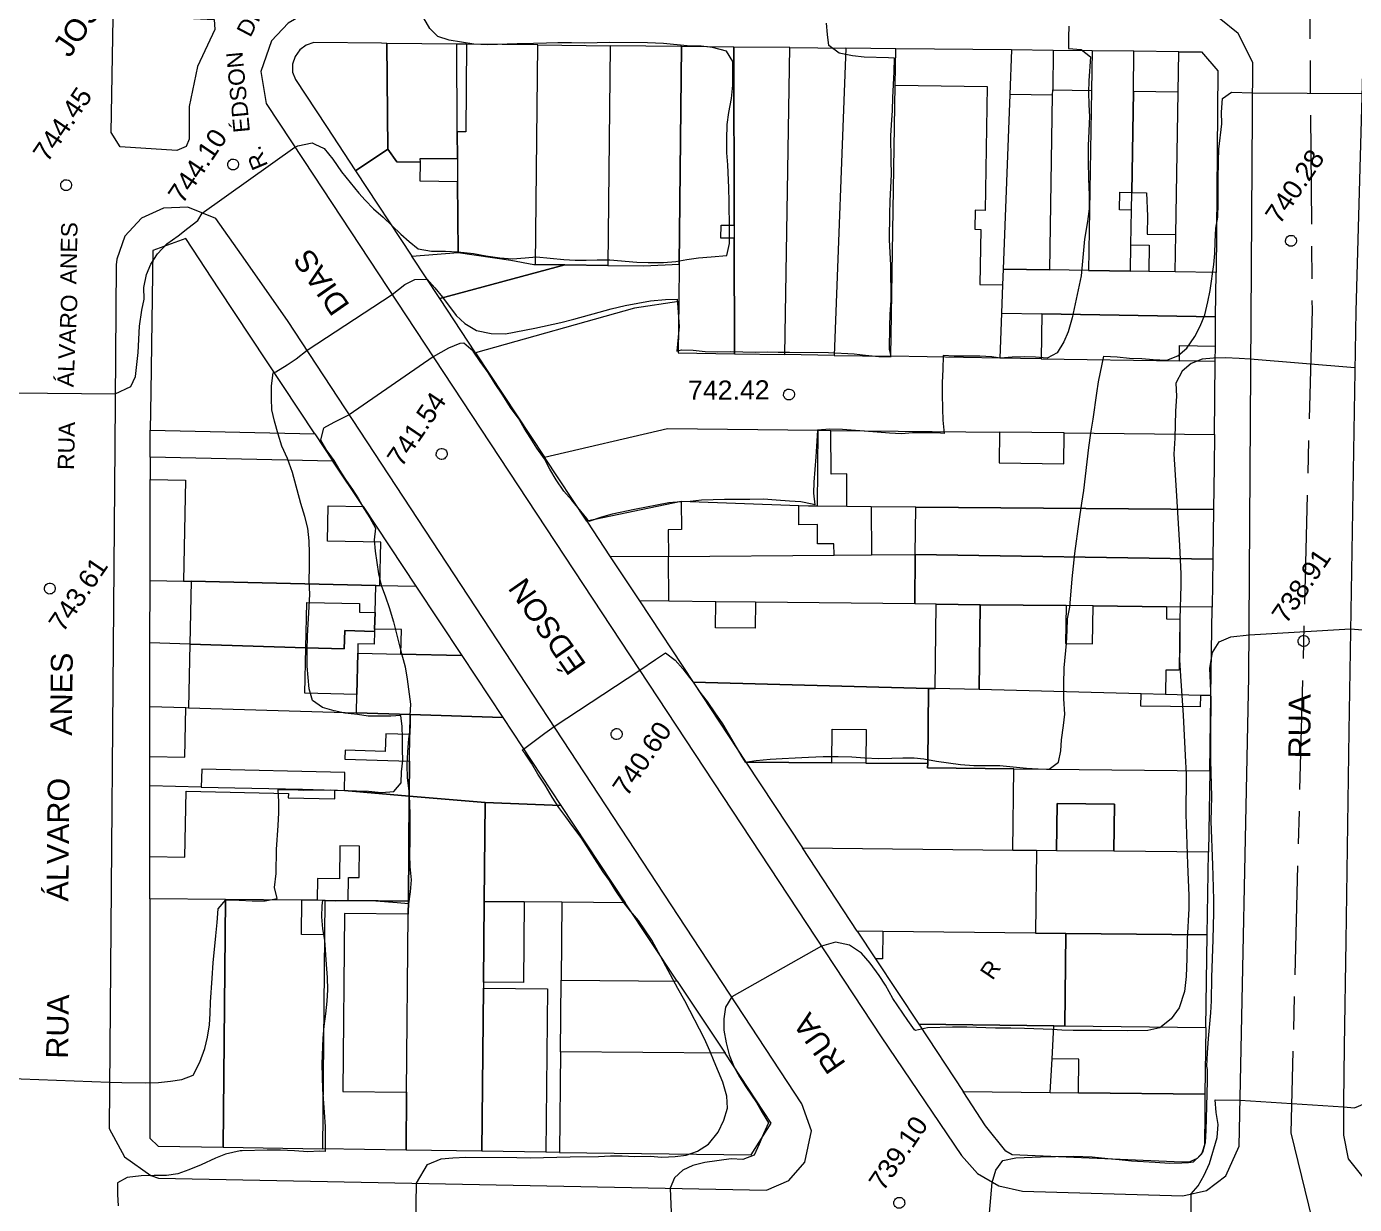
# Model space of a CAD drawing. Header units: metres. Extents: x 7 to 327053, y 40 to 7393807.
# Drawn here: x 325823.6 to 325945.3, y 7393026.6 to 7393134.6 of the extents above; entities that cross this region are included whole.
import ezdxf
from ezdxf.enums import TextEntityAlignment as Align

# ---------------------------------------------------------------- set-up
doc = ezdxf.new("R2010")
doc.units = ezdxf.units.M
doc.linetypes.add('T09', pattern=[17, 10, -2, 3, -2])
doc.layers.get('0').update_dxf_attribs({"lineweight": 18})
for name, color, linetype, lineweight in [('100_SIST_VIARIO_MEIO_FIO', 1, 'Continuous', 18), ('106_PRACAS_PARQUES_TOP', 7, 'Continuous', 18), ('160_P_SIMP_ASF_TOP', 7, 'Continuous', 18), ('206_MURO_E_MURO_ARRIMO', 7, 'Continuous', 18), ('214_PROJ_BEIRAL_EDIF', 10, 'Continuous', 18), ('228_CONST_FUND_RUINA_E_TOP', 10, 'Continuous', 18), ('508_LM_SETOR_FISCAL', 136, 'T09', 18), ('600_CURVA_MESTRA', 14, 'Continuous', 18), ('604_CURVA_INTERM', 7, 'Continuous', 18), ('606_PTO_COTADO', 7, 'Continuous', 18), ('608_PTO_COTADO_INTERVIA', 1, 'Continuous', 18)]:
    doc.layers.add(name, color=color, linetype=linetype, lineweight=lineweight)
doc.styles.add('Style-Arial', font='arial.ttf', dxfattribs={"height": 1.75})

# ---------------------------------------------------------------- blocks, each defined once
blk = doc.blocks.new('SP09')
at = {"color": 0, "linetype": 'Continuous'}
blk.add_lwpolyline([(-0.03, -0.51), (-0.14, -0.49), (-0.24, -0.46), (-0.31, -0.42), (-0.35, -0.39), (-0.42, -0.31), (-0.47, -0.24), (-0.51, -0.15), (-0.52, -0.09), (-0.52, 0.03), (-0.51, 0.11), (-0.48, 0.2), (-0.44, 0.27), (-0.4, 0.33), (-0.32, 0.39), (-0.23, 0.44), (-0.15, 0.48), (-0.1, 0.48), (-0.03, 0.48), (0.08, 0.48), (0.19, 0.44), (0.27, 0.4), (0.35, 0.32), (0.41, 0.23), (0.46, 0.11), (0.48, 0.03), (0.48, -0.03), (0.47, -0.08), (0.44, -0.21), (0.38, -0.3), (0.31, -0.38), (0.23, -0.44), (0.1, -0.49), (0.02, -0.51)], close=True, dxfattribs=at)
blk = doc.blocks.new('SP10')
at = {"color": 0, "linetype": 'Continuous'}
blk.add_lwpolyline([(-0.03, -0.51), (-0.14, -0.49), (-0.24, -0.46), (-0.31, -0.42), (-0.35, -0.39), (-0.42, -0.31), (-0.47, -0.24), (-0.51, -0.15), (-0.52, -0.09), (-0.52, 0.03), (-0.51, 0.11), (-0.48, 0.2), (-0.44, 0.27), (-0.4, 0.33), (-0.32, 0.39), (-0.23, 0.44), (-0.15, 0.48), (-0.1, 0.48), (-0.03, 0.48), (0.08, 0.48), (0.19, 0.44), (0.27, 0.4), (0.35, 0.32), (0.41, 0.23), (0.46, 0.11), (0.48, 0.03), (0.48, -0.03), (0.47, -0.08), (0.44, -0.21), (0.38, -0.3), (0.31, -0.38), (0.23, -0.44), (0.1, -0.49), (0.02, -0.51)], close=True, dxfattribs=at)

msp = doc.modelspace()

# ---------------------------------------------------------------- linework, layer by layer
at = {"layer": '100_SIST_VIARIO_MEIO_FIO'}
for points in [[(325858.524, 7393136.69), (325851.669, 7393136.728), (325849.53, 7393136.045), (325847.582, 7393134.901), (325846.036, 7393133.283), (325845.075, 7393130.474), (325845.564, 7393127.548), (325849.011, 7393122.315)], [(325909.307, 7393031.099), (325910.78, 7393029.439), (325912.711, 7393028.307), (325914.899, 7393027.832), (325929.595, 7393027.406), (325931.774, 7393027.89), (325933.552, 7393029.24), (325934.757, 7393031.942), (325935.647, 7393074.992), (325935.998, 7393131.31), (325934.681, 7393133.968), (325932.936, 7393135.363), (325930.801, 7393136.023), (325894.37, 7393136.493), (325858.524, 7393136.69)], [(325950.057, 7393135.542), (325947.572, 7393133.979), (325946.09, 7393131.449), (325945.455, 7393108.517), (325944.816, 7393069.995), (325944.527, 7393050.731), (325944.383, 7393041.099), (325944.326, 7393035.913), (325944.337, 7393032.948), (325944.761, 7393030.782), (325946.573, 7393028.483), (325949.303, 7393027.454), (326049.36, 7393026.983), (326101.988, 7393026.778), (326153.839, 7393026.804), (326154.578, 7393026.815), (326156.711, 7393027.004), (326158.59, 7393028.195), (326159.706, 7393030.123), (326160.859, 7393104.738), (326160.981, 7393118.077)], [(325849.011, 7393122.315), (325901.937, 7393041.99), (325909.307, 7393031.099)], [(325843.28, 7393113.654), (325840.929, 7393116.988), (325838.385, 7393118.024), (325836.153, 7393117.955), (325834.123, 7393117.025), (325832.612, 7393115.378), (325831.858, 7393113.274), (325831.807, 7393112.749)], [(325831.668, 7393096.107), (325831.148, 7393033.579), (325832.563, 7393030.966), (325834.989, 7393029.254), (325835.698, 7393029.013), (325891.414, 7393027.917), (325893.463, 7393028.799), (325894.94, 7393030.471), (325895.558, 7393033.363), (325894.67, 7393035.843), (325847.521, 7393107.64), (325843.28, 7393113.654)], [(325831.807, 7393112.749), (325831.668, 7393096.107)]]:
    msp.add_lwpolyline(points, dxfattribs=at)
msp.add_lwpolyline([(325831.951, 7393135.676), (325840.774, 7393135.259), (325840.841, 7393134.341), (325839.272, 7393130.944), (325838.507, 7393127.282), (325838.5, 7393124.286), (325838.216, 7393123.608), (325837.373, 7393123.247), (325832.18, 7393123.572), (325831.345, 7393124.876), (325831.535, 7393135.37)], close=True, dxfattribs=at)
at = {"layer": '206_MURO_E_MURO_ARRIMO'}
for p, q in [((325863.937, 7393132.982), (325863.027, 7393132.991)), ((325913.873, 7393132.451), (325903.273, 7393132.564)), ((325917.722, 7393132.41), (325913.873, 7393132.451)), ((325921.282, 7393132.372), (325917.722, 7393132.41)), ((325929.23, 7393132.288), (325925.117, 7393132.332)), ((325932.563, 7393103.891), (325932.576, 7393105.305)), ((325864.758, 7393104.696), (325871.083, 7393095.109)), ((325932.5, 7393097.197), (325932.563, 7393103.891)), ((325834.908, 7393083.82), (325834.914, 7393093.075)), ((325854.438, 7393090.597), (325859.276, 7393083.289)), ((325874.948, 7393089.25), (325877.105, 7393085.981)), ((325877.105, 7393085.981), (325879.776, 7393081.933)), ((325834.904, 7393078.087), (325834.908, 7393083.82)), ((325932.163, 7393073.257), (325932.282, 7393081.364)), ((325834.901, 7393072.261), (325834.904, 7393078.087)), ((325834.898, 7393067.68), (325834.901, 7393072.261)), ((325834.892, 7393058.507), (325834.896, 7393064.978)), ((325899.743, 7393051.668), (325901.413, 7393049.138)), ((325872.457, 7393031.382), (325871.2, 7393031.401))]:
    msp.add_line(p, q, dxfattribs=at)
for points in [[(325913.873, 7393132.451), (325913.721, 7393128.358)], [(325917.722, 7393132.41), (325917.663, 7393128.786)], [(325924.881, 7393117.768), (325924.908, 7393119.389)], [(325916.616, 7393104.148), (325912.829, 7393104.209)], [(325932.563, 7393103.891), (325929.28, 7393103.944)], [(325896.147, 7393097.591), (325897.322, 7393097.579)], [(325898.805, 7393090.593), (325896.072, 7393090.616)], [(325882.443, 7393086.024), (325877.105, 7393085.981)], [(325834.908, 7393083.82), (325837.969, 7393083.753)], [(325838.564, 7393077.973), (325834.904, 7393078.087)], [(325931.201, 7393073.282), (325928.002, 7393073.364)], [(325834.901, 7393072.261), (325838.197, 7393072.158)], [(325839.611, 7393064.875), (325848.885, 7393064.673), (325851.853, 7393064.58)], [(325850.968, 7393054.486), (325850.234, 7393054.493)]]:
    msp.add_lwpolyline(points, dxfattribs=at)
at = {"layer": '214_PROJ_BEIRAL_EDIF'}
for points in [[(325856.124, 7393133.064), (325849.937, 7393133.13), (325849.226, 7393132.891), (325848.64, 7393132.454), (325848.21, 7393131.858), (325847.977, 7393131.157), (325847.963, 7393130.42), (325848.23, 7393129.748), (325851.076, 7393125.435)], [(325853.753, 7393121.376), (325856.704, 7393123.35), (325856.605, 7393133.059), (325856.124, 7393133.064)], [(325851.076, 7393125.435), (325853.753, 7393121.376)], [(325841.228, 7393110.554), (325838.178, 7393115.162), (325835.154, 7393114.066), (325834.967, 7393101.092)], [(325834.917, 7393097.601), (325850.02, 7393097.271), (325841.228, 7393110.554)], [(325834.967, 7393101.092), (325834.917, 7393097.601)]]:
    msp.add_lwpolyline(points, dxfattribs=at)
for points in [[(325863.097, 7393122.507), (325863.081, 7393124.942), (325863.027, 7393132.991), (325856.605, 7393133.059), (325856.704, 7393123.35), (325857.531, 7393122.204), (325859.691, 7393122.157), (325859.661, 7393122.496)], [(325863.154, 7393113.88), (325867.996, 7393113.178), (325870.095, 7393112.777), (325870.243, 7393112.775), (325870.462, 7393132.912), (325863.937, 7393132.982), (325863.849, 7393124.933), (325863.081, 7393124.942), (325863.097, 7393122.507), (325863.111, 7393120.377)], [(325872.922, 7393112.745), (325870.243, 7393112.775), (325870.462, 7393132.912), (325877.096, 7393132.842), (325876.878, 7393112.701)], [(325883.424, 7393112.823), (325883.64, 7393132.772), (325877.096, 7393132.842), (325876.878, 7393112.701), (325880.183, 7393112.663)], [(325888.462, 7393116.385), (325888.429, 7393132.721), (325883.64, 7393132.772), (325883.424, 7393112.823), (325883.386, 7393109.378), (325883.335, 7393104.686), (325888.486, 7393104.602), (325888.464, 7393115.192), (325887.244, 7393115.205), (325887.257, 7393116.398)], [(325888.462, 7393116.385), (325888.464, 7393115.192), (325888.486, 7393104.602), (325893.118, 7393104.528), (325893.572, 7393132.667), (325888.429, 7393132.721)], [(325893.118, 7393104.528), (325893.572, 7393132.667), (325898.7, 7393132.612), (325897.623, 7393104.455)], [(325903.22, 7393129.238), (325903.273, 7393132.564), (325898.7, 7393132.612), (325897.623, 7393104.455), (325902.818, 7393104.371)], [(325921.224, 7393128.729), (325920.957, 7393112.233), (325924.791, 7393112.171), (325924.83, 7393114.596), (325924.881, 7393117.768), (325923.787, 7393117.786), (325923.813, 7393119.407), (325924.908, 7393119.389), (325925.057, 7393128.638), (325925.117, 7393132.332), (325921.282, 7393132.372)], [(325928.959, 7393115.524), (325929.17, 7393128.571), (325929.23, 7393132.288), (325931.316, 7393132.266), (325932.813, 7393130.553), (325932.639, 7393112.044), (325928.904, 7393112.105)], [(325903.22, 7393129.238), (325911.651, 7393129.102), (325911.468, 7393117.746), (325910.568, 7393117.761), (325910.54, 7393116.015), (325911.08, 7393116.006), (325910.998, 7393110.943), (325913.076, 7393110.909), (325912.98, 7393108.314), (325912.829, 7393104.209), (325902.818, 7393104.371)], [(325917.655, 7393128.294), (325917.663, 7393128.786), (325921.224, 7393128.729), (325920.957, 7393112.233), (325917.397, 7393112.29)], [(325924.908, 7393119.389), (325926.261, 7393119.368), (325926.36, 7393117.214), (325926.334, 7393115.566), (325928.959, 7393115.524), (325929.17, 7393128.571), (325925.057, 7393128.638)], [(325913.13, 7393112.359), (325917.397, 7393112.29), (325917.655, 7393128.294), (325913.721, 7393128.358)], [(325863.111, 7393120.377), (325859.672, 7393120.414), (325859.691, 7393122.157), (325857.531, 7393122.204), (325856.704, 7393123.35), (325853.753, 7393121.376), (325858.92, 7393113.544), (325863.154, 7393113.88)], [(325870.243, 7393112.775), (325872.922, 7393112.745), (325861.477, 7393109.669), (325858.92, 7393113.544), (325863.154, 7393113.88), (325867.996, 7393113.178), (325870.095, 7393112.777)], [(325926.471, 7393112.144), (325924.791, 7393112.171), (325924.83, 7393114.596), (325926.51, 7393114.569)], [(325864.758, 7393104.696), (325861.477, 7393109.669), (325872.922, 7393112.745), (325876.878, 7393112.701), (325880.183, 7393112.663), (325883.424, 7393112.823), (325883.386, 7393109.378), (325879.331, 7393108.766)], [(325916.682, 7393108.254), (325932.601, 7393107.997), (325932.639, 7393112.044), (325928.904, 7393112.105), (325926.471, 7393112.144), (325924.791, 7393112.171), (325920.957, 7393112.233), (325917.397, 7393112.29), (325913.13, 7393112.359), (325913.076, 7393110.909), (325912.98, 7393108.314)], [(325929.28, 7393103.944), (325929.303, 7393105.357), (325932.576, 7393105.305), (325932.601, 7393107.997), (325916.682, 7393108.254), (325916.616, 7393104.148)], [(325851.682, 7393094.76), (325834.915, 7393095.126), (325834.917, 7393097.601), (325850.02, 7393097.271)], [(325894.378, 7393090.656), (325883.601, 7393091.059), (325874.948, 7393089.25), (325871.083, 7393095.109), (325882.354, 7393097.741), (325896.147, 7393097.591), (325896.072, 7393090.616), (325895.27, 7393090.623)], [(325918.73, 7393097.347), (325932.5, 7393097.197), (325932.472, 7393094.265), (325932.414, 7393090.308), (325905.11, 7393090.539), (325901.01, 7393090.574), (325898.805, 7393090.593), (325898.781, 7393093.585), (325897.354, 7393093.573), (325897.322, 7393097.579), (325912.787, 7393097.411), (325912.756, 7393094.586), (325918.699, 7393094.521)], [(325918.73, 7393097.347), (325912.787, 7393097.411), (325912.756, 7393094.586), (325918.699, 7393094.521)], [(325855.623, 7393083.368), (325855.988, 7393083.36), (325856.075, 7393087.325), (325851.179, 7393087.431), (325851.25, 7393090.667), (325854.438, 7393090.597), (325851.682, 7393094.76), (325834.915, 7393095.126), (325834.914, 7393093.075), (325838.171, 7393093.004), (325837.969, 7393083.753), (325838.69, 7393083.738)], [(325894.378, 7393090.656), (325883.601, 7393091.059), (325883.622, 7393088.477), (325882.424, 7393088.467), (325882.443, 7393086.024), (325897.614, 7393086.145), (325897.605, 7393087.182), (325896.105, 7393087.17), (325896.091, 7393088.931), (325894.392, 7393088.917)], [(325905.063, 7393086.205), (325905.11, 7393090.539), (325901.01, 7393090.574), (325901.045, 7393086.173)], [(325932.347, 7393085.764), (325905.063, 7393086.205), (325905.11, 7393090.539), (325932.414, 7393090.308)], [(325890.405, 7393081.818), (325886.786, 7393081.857), (325882.476, 7393081.904), (325882.443, 7393086.024), (325897.614, 7393086.145), (325901.045, 7393086.173), (325905.063, 7393086.205), (325905.013, 7393081.659)], [(325928.103, 7393081.409), (325921.361, 7393081.482), (325918.888, 7393081.509), (325911.002, 7393081.594), (325906.986, 7393081.638), (325905.013, 7393081.659), (325905.063, 7393086.205), (325932.347, 7393085.764), (325932.282, 7393081.364)], [(325855.623, 7393083.368), (325838.69, 7393083.738), (325838.564, 7393077.973), (325849.206, 7393077.643), (325849.296, 7393081.8), (325854.126, 7393081.694), (325854.109, 7393080.915), (325855.546, 7393080.883)], [(325855.623, 7393083.368), (325855.988, 7393083.36), (325859.276, 7393083.289), (325863.483, 7393076.932), (325857.901, 7393077.054), (325857.95, 7393079.305), (325855.498, 7393079.359), (325855.546, 7393080.883)], [(325855.546, 7393080.883), (325855.498, 7393079.359), (325855.492, 7393079.145), (325852.769, 7393079.23), (325852.716, 7393077.534), (325849.206, 7393077.643), (325849.296, 7393081.8), (325854.126, 7393081.694), (325854.109, 7393080.915)], [(325890.405, 7393081.818), (325890.379, 7393079.438), (325886.76, 7393079.477), (325886.786, 7393081.857), (325882.476, 7393081.904), (325879.776, 7393081.933), (325884.694, 7393074.479), (325906.278, 7393073.923), (325906.902, 7393073.907), (325906.986, 7393081.638), (325905.013, 7393081.659)], [(325906.902, 7393073.907), (325906.986, 7393081.638), (325911.002, 7393081.594), (325910.918, 7393073.804)], [(325921.361, 7393081.482), (325928.103, 7393081.409), (325928.091, 7393080.289), (325929.31, 7393080.276), (325929.26, 7393075.581), (325928.027, 7393075.594), (325928.002, 7393073.364), (325925.762, 7393073.422), (325910.918, 7393073.804), (325911.002, 7393081.594), (325918.888, 7393081.509), (325918.851, 7393078.032), (325921.323, 7393078.005)], [(325853.953, 7393077.14), (325853.87, 7393073.366), (325849.115, 7393073.47), (325849.206, 7393077.643), (325852.716, 7393077.534), (325852.769, 7393079.23), (325855.492, 7393079.145), (325855.466, 7393077.968), (325853.971, 7393078)], [(325838.437, 7393072.151), (325853.833, 7393071.673), (325853.87, 7393073.366), (325849.115, 7393073.47), (325849.206, 7393077.643), (325838.564, 7393077.973)], [(325853.87, 7393073.366), (325853.953, 7393077.14), (325857.901, 7393077.054), (325863.483, 7393076.932), (325867.24, 7393071.256), (325858.749, 7393071.52), (325853.833, 7393071.673)], [(325897.416, 7393067.103), (325897.449, 7393070.19), (325900.558, 7393070.156), (325900.525, 7393067.079), (325906.203, 7393067.034), (325906.278, 7393073.923), (325884.694, 7393074.479), (325889.518, 7393067.166)], [(325931.201, 7393073.282), (325931.189, 7393072.219), (325925.75, 7393072.278), (325925.762, 7393073.422), (325910.918, 7393073.804), (325906.902, 7393073.907), (325906.278, 7393073.923), (325906.203, 7393067.034), (325906.199, 7393066.636), (325914.098, 7393066.55), (325932.061, 7393066.356), (325932.163, 7393073.257)], [(325858.68, 7393064.046), (325852.727, 7393064.553), (325852.764, 7393066.222), (325839.647, 7393066.508), (325839.611, 7393064.875), (325834.896, 7393064.978), (325834.898, 7393067.68), (325838.098, 7393067.61), (325838.197, 7393072.158), (325838.437, 7393072.151), (325853.833, 7393071.673), (325858.749, 7393071.52), (325858.732, 7393069.68), (325856.521, 7393069.749), (325856.471, 7393068.14), (325852.802, 7393068.254), (325852.776, 7393067.422), (325858.709, 7393067.237)], [(325858.709, 7393067.237), (325858.732, 7393069.68), (325858.749, 7393071.52), (325867.24, 7393071.256), (325872.576, 7393063.196), (325865.625, 7393063.456), (325858.68, 7393064.046)], [(325906.203, 7393067.034), (325900.525, 7393067.079), (325897.416, 7393067.103), (325889.518, 7393067.166), (325894.711, 7393059.295), (325914.017, 7393059.086), (325914.098, 7393066.55), (325906.199, 7393066.636)], [(325923.272, 7393058.985), (325923.319, 7393063.299), (325918.061, 7393063.356), (325918.014, 7393059.042), (325916.169, 7393059.063), (325914.017, 7393059.086), (325914.098, 7393066.55), (325932.061, 7393066.356), (325931.951, 7393058.891)], [(325853.086, 7393054.466), (325853.106, 7393056.591), (325854.094, 7393056.582), (325854.12, 7393059.46), (325852.304, 7393059.477), (325852.276, 7393056.474), (325850.252, 7393056.492), (325850.234, 7393054.493), (325848.817, 7393054.506), (325841.836, 7393054.57), (325834.89, 7393054.635), (325834.892, 7393058.507), (325838.085, 7393058.437), (325838.217, 7393064.49), (325847.591, 7393064.286), (325847.582, 7393063.891), (325851.836, 7393063.798), (325851.853, 7393064.58), (325852.727, 7393064.553), (325858.68, 7393064.046), (325858.591, 7393054.416)], [(325865.473, 7393046.98), (325865.468, 7393046.427), (325865.33, 7393031.491), (325858.38, 7393031.597), (325858.429, 7393036.9), (325858.58, 7393053.214), (325858.591, 7393054.416), (325858.68, 7393064.046), (325865.625, 7393063.456), (325865.541, 7393054.395)], [(325869.217, 7393054.361), (325865.541, 7393054.395), (325865.625, 7393063.456), (325872.576, 7393063.196), (325878.48, 7393054.275), (325872.669, 7393054.329)], [(325923.272, 7393058.985), (325918.014, 7393059.042), (325918.061, 7393063.356), (325923.319, 7393063.299)], [(325902.08, 7393051.643), (325899.743, 7393051.668), (325894.711, 7393059.295), (325914.017, 7393059.086), (325916.169, 7393059.063), (325916.087, 7393051.491)], [(325923.272, 7393058.985), (325918.014, 7393059.042), (325916.169, 7393059.063), (325916.087, 7393051.491), (325918.873, 7393051.461), (325931.84, 7393051.32), (325931.951, 7393058.891)], [(325841.626, 7393031.852), (325841.836, 7393054.57), (325834.89, 7393054.635), (325834.876, 7393032.696), (325835.653, 7393031.943)], [(325848.817, 7393054.506), (325841.836, 7393054.57), (325841.626, 7393031.852), (325850.758, 7393031.713), (325850.939, 7393051.325), (325848.787, 7393051.345)], [(325858.429, 7393036.9), (325858.38, 7393031.597), (325850.758, 7393031.713), (325850.939, 7393051.325), (325850.968, 7393054.486), (325853.086, 7393054.466), (325858.591, 7393054.416), (325858.58, 7393053.214), (325852.724, 7393053.268), (325852.573, 7393036.954)], [(325865.541, 7393054.395), (325869.217, 7393054.361), (325869.149, 7393046.946), (325865.473, 7393046.98)], [(325878.48, 7393054.275), (325872.669, 7393054.329), (325872.603, 7393047.183), (325883.24, 7393047.085)], [(325858.429, 7393036.9), (325858.58, 7393053.214), (325852.724, 7393053.268), (325852.573, 7393036.954)], [(325931.715, 7393042.839), (325931.84, 7393051.32), (325918.873, 7393051.461), (325918.781, 7393042.979)], [(325887.621, 7393040.466), (325872.542, 7393040.605), (325872.603, 7393047.183), (325883.24, 7393047.085)], [(325865.468, 7393046.427), (325871.338, 7393046.372), (325871.2, 7393031.401), (325865.33, 7393031.491)], [(325917.61, 7393039.949), (325917.775, 7393042.99), (325905.38, 7393043.124), (325909.441, 7393036.968), (325917.443, 7393036.881)], [(325920.04, 7393036.853), (325920.073, 7393039.922), (325917.61, 7393039.949), (325917.775, 7393042.99), (325918.781, 7393042.979), (325931.715, 7393042.839), (325931.625, 7393036.727)], [(325887.621, 7393040.466), (325872.542, 7393040.605), (325872.457, 7393031.382), (325890.016, 7393031.161), (325891.852, 7393034.074)], [(325920.04, 7393036.853), (325931.625, 7393036.727), (325931.6, 7393035.009), (325931.594, 7393032.05), (325931.383, 7393031.363), (325930.9, 7393030.811), (325930.235, 7393030.501), (325929.5, 7393030.485), (325913.948, 7393031.146), (325913.372, 7393031.502), (325911.515, 7393033.825), (325909.441, 7393036.968), (325917.443, 7393036.881)]]:
    msp.add_lwpolyline(points, close=True, dxfattribs=at)
at = {"layer": '228_CONST_FUND_RUINA_E_TOP'}
msp.add_lwpolyline([(325902.08, 7393051.643), (325902.053, 7393049.131), (325901.413, 7393049.138), (325905.38, 7393043.124), (325917.775, 7393042.99), (325918.781, 7393042.979), (325918.873, 7393051.461), (325916.087, 7393051.491)], close=True, dxfattribs=at)
at = {"layer": '508_LM_SETOR_FISCAL'}
msp.add_lwpolyline([(325941.161, 7393143.475), (325941.44, 7393108.64), (325939.487, 7393033.169), (325942.087, 7393022.54), (325945.845, 7393014.681), (325956.704, 7392988.8), (325981.741, 7392934.196), (325988.126, 7392919.56)], dxfattribs=at)
at = {"layer": '600_CURVA_MESTRA', "elevation": 740}
msp.add_lwpolyline([(325945.369, 7393103.32), (325935.766, 7393104.096), (325934.753, 7393104.178), (325933.498, 7393104.223), (325932.393, 7393104.209), (325931.369, 7393104.089), (325930.358, 7393103.7), (325929.541, 7393103.009), (325928.968, 7393101.893), (325929.003, 7393100.712), (325928.925, 7393099.338), (325928.865, 7393096.87), (325928.757, 7393095.404), (325928.997, 7393092.054), (325929.298, 7393087.011), (325929.409, 7393084.428), (325929.411, 7393083.362), (325929.33, 7393080.291), (325929.314, 7393077.75), (325929.286, 7393076.54), (325929.375, 7393075.027), (325929.618, 7393071.479), (325929.818, 7393067.772), (325929.891, 7393066.071), (325929.898, 7393064.626), (325929.862, 7393063.611), (325929.872, 7393062.401), (325930.031, 7393057.809), (325930.153, 7393054.937), (325930.149, 7393053.752), (325930.003, 7393050.919), (325929.967, 7393049.158), (325929.899, 7393047.497), (325929.757, 7393046.125), (325929.248, 7393044.639), (325928.531, 7393043.621), (325927.476, 7393042.805), (325926.385, 7393042.563), (325924.493, 7393042.534), (325922.135, 7393042.567), (325919.555, 7393042.558), (325918.5, 7393042.589), (325917.66, 7393042.643), (325915.08, 7393042.735), (325913.825, 7393042.761), (325912.406, 7393042.762), (325909.786, 7393042.867), (325908.469, 7393042.876), (325906.199, 7393042.81), (325905.073, 7393042.543), (325904.998, 7393042.623), (325904.38, 7393043.478), (325903.01, 7393045.481), (325902.329, 7393046.7), (325901.759, 7393047.585), (325900.925, 7393048.721), (325900.144, 7393049.645), (325899.041, 7393050.392), (325897.766, 7393050.651), (325896.465, 7393050.295), (325888.26, 7393045.638), (325887.68, 7393044.689), (325887.528, 7393043.638), (325887.527, 7393042.589), (325887.719, 7393041.431), (325888.001, 7393040.332), (325888.451, 7393039.182), (325888.937, 7393038.295), (325889.531, 7393037.391), (325890.494, 7393035.96), (325891.029, 7393035.023), (325891.596, 7393034.085), (325891.155, 7393033.079), (325890.76, 7393032.141), (325890.29, 7393031.141), (325889.255, 7393030.72), (325888.186, 7393030.804), (325885.776, 7393030.44), (325884.679, 7393030.185), (325883.763, 7393029.745), (325883, 7393029.048), (325882.598, 7393028.09), (325882.996, 7393018.506)], dxfattribs=at)
at = {"layer": '604_CURVA_INTERM', "flags": 128}
for points, elevation in [([(325821.476, 7393038.176), (325831.183, 7393037.816), (325832.321, 7393037.785), (325834.538, 7393037.753), (325835.68, 7393037.798), (325836.794, 7393037.902), (325837.837, 7393038.068), (325838.849, 7393038.467), (325839.461, 7393039.662), (325839.925, 7393040.914), (325840.186, 7393041.933), (325840.355, 7393043.082), (325840.435, 7393044.128), (325840.449, 7393045.149), (325840.59, 7393047.364), (325840.695, 7393048.766), (325840.953, 7393051.22), (325841.077, 7393052.445), (325841.153, 7393053.719), (325841.843, 7393054.523), (325843.067, 7393054.502), (325844.258, 7393054.455), (325845.456, 7393054.443), (325846.57, 7393054.649), (325846.329, 7393055.651), (325846.462, 7393056.936), (325846.517, 7393059.141), (325846.658, 7393061.358), (325846.714, 7393062.498), (325846.724, 7393063.524), (325846.668, 7393064.651), (325847.965, 7393064.646), (325849.005, 7393064.598), (325851.487, 7393064.626), (325852.731, 7393064.565), (325854.95, 7393064.49), (325856.13, 7393064.374), (325857.264, 7393064.453), (325857.923, 7393065.257), (325857.973, 7393066.266), (325858.072, 7393067.314), (325858.046, 7393068.324), (325858.063, 7393069.399), (325858.021, 7393070.434), (325857.888, 7393071.439), (325856.975, 7393071.372), (325854.912, 7393071.367), (325853.918, 7393071.515), (325852.778, 7393071.646), (325851.799, 7393071.85), (325850.714, 7393072.156), (325849.811, 7393072.8), (325849.484, 7393073.893), (325849.31, 7393075.97), (325849.307, 7393077.32), (325849.351, 7393078.726), (325849.494, 7393081.398), (325849.55, 7393082.569), (325849.485, 7393083.729), (325849.518, 7393085.094), (325849.524, 7393086.318), (325849.491, 7393087.461), (325849.371, 7393088.621), (325849.1, 7393089.667), (325848.74, 7393090.868), (325847.981, 7393093.702), (325847.514, 7393094.986), (325846.999, 7393096.117), (325846.657, 7393097.22), (325846.33, 7393098.421), (325846.078, 7393099.464), (325846.042, 7393100.512), (325846.035, 7393101.65), (325846.193, 7393102.838), (325846.455, 7393102.953), (325847.481, 7393103.576), (325848.312, 7393104.142), (325849.31, 7393104.915), (325857.1, 7393110.04), (325858.271, 7393110.936), (325859.198, 7393111.408), (325860.33, 7393111.451), (325861.028, 7393110.643), (325861.735, 7393109.789), (325862.973, 7393108.097), (325863.782, 7393107.36), (325864.849, 7393106.731), (325866.198, 7393106.459), (325867.491, 7393106.413), (325870.188, 7393106.951), (325872.583, 7393107.471), (325873.766, 7393107.763), (325876.091, 7393108.426), (325877.188, 7393108.729), (325878.476, 7393109.025), (325880.796, 7393109.465), (325882.176, 7393109.588), (325883.235, 7393109.613), (325883.276, 7393109.242), (325883.421, 7393107.089), (325883.209, 7393104.84), (325883.62, 7393104.957), (325884.692, 7393104.925), (325885.817, 7393104.792), (325886.906, 7393104.786), (325888.09, 7393104.805), (325890.432, 7393104.751), (325891.477, 7393104.781), (325892.495, 7393104.749), (325893.531, 7393104.755), (325897.101, 7393104.709), (325899.478, 7393104.588), (325900.493, 7393104.475), (325901.717, 7393104.361), (325902.863, 7393104.358), (325902.704, 7393105.014), (325902.727, 7393107.112), (325902.767, 7393108.222), (325902.845, 7393109.468), (325902.814, 7393112.724), (325902.713, 7393115.057), (325902.723, 7393117.393), (325902.749, 7393118.622), (325902.83, 7393119.825), (325902.875, 7393121.068), (325902.87, 7393122.317), (325902.822, 7393124.566), (325902.874, 7393125.598), (325902.981, 7393126.899), (325903.003, 7393128.092), (325903.141, 7393130.445), (325903.158, 7393131.69), (325902.601, 7393131.729), (325900.372, 7393131.803), (325899.325, 7393131.902), (325898.1, 7393132.155), (325897.152, 7393132.857), (325897.015, 7393133.861), (325896.915, 7393134.912)], 743), ([(325919.13, 7393134.643), (325919.112, 7393133.623), (325919.126, 7393132.596), (325920.265, 7393132.486), (325921.13, 7393131.828), (325920.964, 7393129.621), (325920.949, 7393128.569), (325920.967, 7393127.433), (325921.046, 7393126.351), (325920.929, 7393123.685), (325920.904, 7393122.199), (325920.935, 7393120.673), (325921.011, 7393119.127), (325921.014, 7393117.892), (325920.869, 7393116.729), (325920.568, 7393115.091), (325920.261, 7393111.747), (325919.455, 7393107.882), (325919.074, 7393106.624), (325918.688, 7393105.679), (325918.085, 7393104.691), (325917.156, 7393104.198), (325916.094, 7393104.272), (325915.067, 7393104.32), (325913.947, 7393104.275), (325912.886, 7393104.19), (325912.073, 7393104.307), (325910.987, 7393104.375), (325909.764, 7393104.383), (325908.629, 7393104.367), (325907.61, 7393104.455), (325907.577, 7393103.142), (325907.545, 7393101.958), (325907.539, 7393100.886), (325907.562, 7393099.547), (325907.6, 7393098.512), (325907.725, 7393097.298), (325907.041, 7393097.34), (325905.97, 7393097.365), (325904.801, 7393097.337), (325903.8, 7393097.245), (325902.701, 7393097.31), (325901.558, 7393097.425), (325898.39, 7393097.644), (325897.22, 7393097.7), (325896.096, 7393097.606), (325895.934, 7393095.142), (325895.754, 7393092.823), (325895.741, 7393091.814), (325895.842, 7393090.746), (325895.604, 7393090.809), (325894.565, 7393091.025), (325893.529, 7393091.089), (325892.323, 7393091.19), (325891.163, 7393091.262), (325889.909, 7393091.227), (325887.576, 7393091.23), (325886.541, 7393091.212), (325885.478, 7393091.165), (325884.418, 7393091.059), (325883.59, 7393091.026), (325882.472, 7393090.933), (325879.324, 7393090.315), (325877.276, 7393089.903), (325876.299, 7393089.615), (325875.148, 7393089.208), (325874.962, 7393089.506), (325873.567, 7393091.177), (325872.844, 7393092.017), (325872.132, 7393093.037), (325871.574, 7393094.006), (325871.058, 7393094.976), (325870.385, 7393095.935), (325869.769, 7393096.919), (325869.217, 7393097.763), (325868.674, 7393098.685), (325868.019, 7393099.568), (325867.189, 7393100.906), (325866.561, 7393101.849), (325865.906, 7393102.879), (325865.174, 7393103.878), (325864.541, 7393104.823), (325863.67, 7393105.56), (325863.322, 7393105.533), (325862.274, 7393105.107), (325860.86, 7393104.333), (325853.155, 7393099), (325851.755, 7393098.304), (325850.819, 7393097.776), (325850.525, 7393096.718), (325851.128, 7393095.686), (325851.77, 7393094.824), (325852.289, 7393093.927), (325852.821, 7393093.062), (325853.462, 7393092.145), (325854.012, 7393091.292), (325854.498, 7393090.4), (325855.049, 7393089.542), (325855.578, 7393088.605), (325855.466, 7393087.538), (325855.555, 7393086.513), (325855.851, 7393084.412), (325856.092, 7393083.381), (325856.493, 7393082.328), (325856.829, 7393081.347), (325857.235, 7393080.031), (325857.881, 7393077.442), (325858.312, 7393075.912), (325858.486, 7393074.762), (325858.775, 7393072.463), (325858.728, 7393071.446), (325858.756, 7393070.379), (325858.604, 7393069.301), (325858.516, 7393068.113), (325858.451, 7393066.87), (325858.486, 7393065.718), (325858.624, 7393064.532), (325858.703, 7393063.393), (325858.719, 7393062.289), (325858.712, 7393059.982), (325858.682, 7393058.683), (325858.739, 7393057.605), (325858.849, 7393056.377), (325858.758, 7393055.274), (325858.609, 7393054.171), (325857.578, 7393054.268), (325855.211, 7393054.447), (325852.959, 7393054.43), (325851.945, 7393054.413), (325850.705, 7393054.486), (325850.647, 7393054.016), (325850.619, 7393052.972), (325850.716, 7393051.88), (325850.889, 7393050.831), (325851.061, 7393048.61), (325851.149, 7393047.426), (325851.166, 7393046.279), (325851.13, 7393045.259), (325851.005, 7393044.083), (325850.83, 7393042.952), (325850.765, 7393041.862), (325850.667, 7393039.506), (325850.71, 7393037.159), (325850.877, 7393035.055), (325850.958, 7393033.715), (325850.97, 7393032.678), (325850.956, 7393031.476), (325850.456, 7393031.486), (325849.373, 7393031.436), (325848.156, 7393031.537), (325846.877, 7393031.584), (325845.643, 7393031.599), (325843.344, 7393031.527), (325843.159, 7393031.536), (325841.839, 7393031.231), (325840.895, 7393030.839), (325839.59, 7393030.25), (325838.468, 7393029.767), (325837.469, 7393029.428), (325836.418, 7393029.251), (325835.296, 7393029.269), (325834.11, 7393029.217), (325832.821, 7393029.092), (325831.937, 7393028.586), (325831.938, 7393027.511), (325831.979, 7393026.479)], 742), ([(325850.011, 7393123.825), (325850.878, 7393123.411), (325851.665, 7393122.43), (325852.464, 7393121.274), (325854.066, 7393119.318), (325854.637, 7393118.695), (325855.403, 7393117.897), (325856.276, 7393117.136), (325857.063, 7393116.345), (325857.89, 7393115.56), (325858.662, 7393114.887), (325859.482, 7393114.23), (325860.719, 7393114.003), (325861.99, 7393114.008), (325863.141, 7393113.937), (325864.549, 7393113.799), (325865.689, 7393113.59), (325866.971, 7393113.401), (325868.144, 7393113.316), (325869.301, 7393113.386), (325870.332, 7393113.481), (325872.858, 7393113.227), (325873.869, 7393113.177), (325874.882, 7393113.172), (325875.891, 7393113.21), (325877.062, 7393113.198), (325879.525, 7393113.004), (325880.58, 7393112.977), (325881.985, 7393112.972), (325883.113, 7393113.044), (325884.118, 7393113.231), (325885.206, 7393113.404), (325886.352, 7393113.488), (325887.774, 7393113.617), (325888.028, 7393114.699), (325888.036, 7393116.087), (325887.993, 7393118.53), (325887.97, 7393119.801), (325887.867, 7393121.918), (325887.785, 7393123.012), (325887.792, 7393124.254), (325887.833, 7393125.613), (325887.986, 7393126.72), (325888.23, 7393127.999), (325888.342, 7393129.218), (325888.338, 7393131.393), (325887.757, 7393132.336), (325886.485, 7393132.691), (325885.421, 7393132.807), (325884.153, 7393132.834), (325881.969, 7393133.057), (325880.525, 7393133.107), (325877.054, 7393133.126), (325874.734, 7393133.062), (325873.549, 7393133.097), (325872.286, 7393133.104), (325871.252, 7393133.087), (325870.053, 7393133.037), (325868.554, 7393133.012), (325865.836, 7393132.924), (325864.589, 7393132.998), (325862.344, 7393133.342), (325861.299, 7393133.681), (325860.566, 7393134.426), (325860.012, 7393135.369)], 744), ([(325859.176, 7393018.892), (325859.349, 7393028.548), (325860.354, 7393030.272), (325861.608, 7393030.799), (325862.66, 7393030.887), (325863.867, 7393030.945), (325868.532, 7393030.911), (325869.765, 7393030.878), (325873.44, 7393030.972), (325876.032, 7393031.011), (325877.112, 7393031.061), (325878.206, 7393031.065), (325879.365, 7393031.016), (325880.759, 7393031.021), (325881.844, 7393030.953), (325883.039, 7393031.019), (325884.062, 7393031.141), (325885.105, 7393031.498), (325886.102, 7393032.122), (325886.998, 7393033.223), (325887.517, 7393034.325), (325887.849, 7393035.45), (325887.795, 7393036.521), (325887.435, 7393037.821), (325886.64, 7393039.705), (325886.229, 7393040.706), (325885.73, 7393041.807), (325883.934, 7393045.285), (325883.31, 7393046.401), (325881.512, 7393049.705), (325880.899, 7393050.842), (325879.679, 7393052.654), (325878.953, 7393053.496), (325878.323, 7393054.319), (325877.618, 7393055.369), (325877.029, 7393056.294), (325876.442, 7393057.114), (325874.446, 7393060.24), (325873.666, 7393061.257), (325873.028, 7393062.155), (325872.377, 7393063.005), (325871.774, 7393063.941), (325871.13, 7393065.034), (325870.457, 7393066.061), (325869.873, 7393067.057), (325869.26, 7393067.99), (325869.033, 7393068.266), (325871.113, 7393069.826), (325871.964, 7393070.418), (325879.807, 7393075.577), (325881.257, 7393076.581), (325882.178, 7393077.189), (325883.049, 7393076.523), (325883.752, 7393075.711), (325884.38, 7393074.929), (325884.692, 7393074.501), (325885.323, 7393073.574), (325885.974, 7393072.718), (325886.704, 7393071.692), (325887.39, 7393070.68), (325889.166, 7393067.652), (325889.464, 7393067.156), (325890.465, 7393067.31), (325891.755, 7393067.44), (325892.866, 7393067.504), (325894.054, 7393067.548), (325895.266, 7393067.622), (325896.63, 7393067.661), (325897.994, 7393067.677), (325899.246, 7393067.634), (325900.44, 7393067.555), (325901.686, 7393067.503), (325902.904, 7393067.509), (325903.92, 7393067.558), (325904.959, 7393067.564), (325905.862, 7393067.457), (325907.004, 7393067.24), (325909.203, 7393066.941), (325910.435, 7393066.856), (325912.818, 7393066.841), (325915.259, 7393066.621), (325916.331, 7393066.543), (325917.34, 7393066.513), (325918.188, 7393067.15), (325918.407, 7393068.195), (325918.485, 7393069.203), (325918.663, 7393070.513), (325918.783, 7393071.556), (325918.683, 7393072.959), (325918.68, 7393074.305), (325918.728, 7393075.799), (325918.929, 7393078.034), (325918.996, 7393079.225), (325919.035, 7393080.306), (325919.228, 7393081.356), (325919.441, 7393083.952), (325919.702, 7393086.287), (325920.084, 7393089.211), (325920.325, 7393090.894), (325920.522, 7393092.074), (325920.99, 7393096.014), (325921.168, 7393097.327), (325921.372, 7393098.601), (325921.709, 7393100.984), (325921.872, 7393102.032), (325922.36, 7393104.368), (325923.586, 7393104.32), (325924.714, 7393104.201), (325925.826, 7393104.153), (325926.867, 7393104.075), (325928.114, 7393104.013), (325929.122, 7393104.418), (325929.965, 7393105.104), (325930.697, 7393106.177), (325931.187, 7393107.124), (325931.614, 7393108.167), (325931.902, 7393109.364), (325932.093, 7393110.411), (325932.441, 7393112.794), (325932.53, 7393113.806), (325932.565, 7393114.852), (325932.635, 7393116.099), (325932.796, 7393117.131), (325932.84, 7393118.386), (325932.849, 7393119.511), (325932.837, 7393120.87), (325932.868, 7393121.926), (325932.865, 7393122.291), (325932.897, 7393123.354), (325933.162, 7393125.675), (325933.145, 7393126.741), (325933.217, 7393128), (325934.046, 7393128.574), (325935.98, 7393128.512), (325946.008, 7393128.465)], 741), ([(325822.411, 7393101.018), (325831.708, 7393100.914), (325833.148, 7393101.595), (325833.581, 7393102.52), (325833.83, 7393104.728), (325833.957, 7393107.14), (325834.155, 7393108.609), (325834.377, 7393109.614), (325834.329, 7393110.68), (325834.598, 7393111.873), (325834.986, 7393112.811), (325835.579, 7393113.748), (325836.442, 7393114.675), (325837.478, 7393115.426), (325838.388, 7393116.113), (325839.279, 7393116.813), (325839.698, 7393117.489), (325848.196, 7393123.553), (325848.454, 7393123.672), (325849.762, 7393123.944), (325850.011, 7393123.825)], 744), ([(325911.199, 7393018.049), (325912.127, 7393028.631), (325912.442, 7393029.75), (325913.09, 7393030.623), (325914.271, 7393030.891), (325916.534, 7393030.981), (325917.918, 7393030.999), (325919.559, 7393031.049), (325921.293, 7393030.96), (325922.711, 7393030.82), (325923.75, 7393030.738), (325924.889, 7393030.604), (325927.045, 7393030.499), (325928.359, 7393030.397), (325929.513, 7393030.41), (325930.117, 7393030.453), (325930.584, 7393030.527), (325931.323, 7393031.26), (325931.68, 7393032.298), (325931.726, 7393033.411), (325931.783, 7393035.6), (325931.869, 7393037.947), (325931.851, 7393038.97), (325931.804, 7393039.297), (325931.863, 7393040.521), (325931.948, 7393041.815), (325932.173, 7393044.174), (325932.234, 7393045.287), (325932.245, 7393047.422), (325932.37, 7393050.902), (325932.424, 7393053.359), (325932.433, 7393054.529), (325932.361, 7393056.721), (325932.352, 7393057.722), (325932.207, 7393061.749), (325932.259, 7393064.016), (325932.207, 7393066.181), (325932.164, 7393067.357), (325932.165, 7393069.844), (325932.192, 7393072.832), (325932.117, 7393074.404), (325932.076, 7393075.761), (325932.304, 7393077.225), (325932.917, 7393078.193), (325934.006, 7393078.646), (325935.671, 7393078.827), (325944.972, 7393079.381), (325946.069, 7393079.303)], 739), ([(325930.392, 7393017.738), (325930.365, 7393027.577), (325931.008, 7393028.318), (325931.562, 7393029.286), (325932.039, 7393030.367), (325932.748, 7393032.752), (325932.821, 7393033.953), (325932.647, 7393035.037), (325932.566, 7393036.186), (325934.844, 7393036.156), (325944.324, 7393035.558), (325945.328, 7393035.453), (325946.278, 7393035.872)], 738)]:
    msp.add_lwpolyline(points, dxfattribs=dict(at, elevation=elevation))

# ---------------------------------------------------------------- block references
at = {"layer": '606_PTO_COTADO', "rotation": 55.83005668387076}
for p in [(325939.517, 7393114.985, 740.27), (325893.496, 7393100.892, 742.42), (325861.653, 7393095.435, 741.54), (325825.73, 7393083.096, 743.615), (325940.673, 7393078.289, 738.915), (325877.692, 7393069.76, 740.605)]:
    msp.add_blockref('SP09', p, dxfattribs=at)
at = {"layer": '608_PTO_COTADO_INTERVIA', "rotation": 55.83005668387076}
for p in [(325842.538, 7393121.977, 744.105), (325827.227, 7393120.086, 744.45), (325903.602, 7393026.788, 739.1)]:
    msp.add_blockref('SP10', p, dxfattribs=at)

# ---------------------------------------------------------------- texts
at = {"layer": '106_PRACAS_PARQUES_TOP', "style": 'Style-Arial'}
msp.add_text('JOSÉ', height=2, rotation=55.83006, dxfattribs=at).set_placement((325827.535, 7393131.657))
at = {"layer": '160_P_SIMP_ASF_TOP', "style": 'Style-Arial'}
for s, height, rotation, p in [('DIAS', 1.5, 62.19291, (325844.097, 7393133.532)), ('ÉDSON', 1.5, 95.41765, (325844.072, 7393124.938)), ('R.', 1.5, 112.74164, (325845.752, 7393121.853)), ('DIAS', 2, 124.83006, (325853.287, 7393109.036)), ('ÉDSON', 2, 124.83006, (325874.974, 7393076.088)), ('RUA', 2, 124.83006, (325898.762, 7393039.504))]:
    msp.add_text(s, height=height, rotation=rotation, dxfattribs=at).set_placement(p)
for s, height, rotation, p in [('ANES', 1.5, 88.91455, (325827.408, 7393110.965)), ('ÁLVARO', 1.5, 87.43714, (325827.139, 7393101.545)), ('RUA', 1.5, 88.73126, (325827.19, 7393093.948)), ('ANES', 2, 89.37288, (325826.744, 7393069.59)), ('RUA', 2, 89.50372, (325940.269, 7393067.505)), ('ÁLVARO', 2, 89.37288, (325826.409, 7393054.383)), ('RUA', 2, 88.73126, (325826.367, 7393039.975))]:
    msp.add_text(s, height=height, rotation=rotation, dxfattribs=at).set_placement(p, align=Align.MIDDLE_LEFT)
at = {"layer": '228_CONST_FUND_RUINA_E_TOP', "style": 'Style-Arial'}
msp.add_text('R', height=1.5, rotation=55.83006, dxfattribs=at).set_placement((325912.149, 7393047.089))
at = {"layer": '606_PTO_COTADO', "style": 'Style-Arial'}
for s, rotation, p in [('740.28', 55.83006, (325939.848, 7393119.95, 740.27)), ('742.42', 0.35085, (325887.971, 7393101.271, 742.42)), ('741.54', 55.83006, (325859.338, 7393097.7, 741.54)), ('738.91', 55.83006, (325940.445, 7393083.324, 738.915)), ('743.61', 55.83006, (325828.313, 7393082.552, 743.615)), ('740.60', 55.83006, (325880.008, 7393067.495, 740.605))]:
    msp.add_text(s, height=1.75, rotation=rotation, dxfattribs=at).set_placement(p, align=Align.MIDDLE_CENTER)
at = {"layer": '608_PTO_COTADO_INTERVIA', "style": 'Style-Arial'}
for s, p in [('744.45', (325826.876, 7393125.645, 744.45)), ('744.10', (325839.259, 7393121.833, 744.105)), ('739.10', (325903.507, 7393031.316, 739.1))]:
    msp.add_text(s, height=1.75, rotation=55.83006, dxfattribs=at).set_placement(p, align=Align.MIDDLE_CENTER)

doc.saveas('drawing.dxf')
